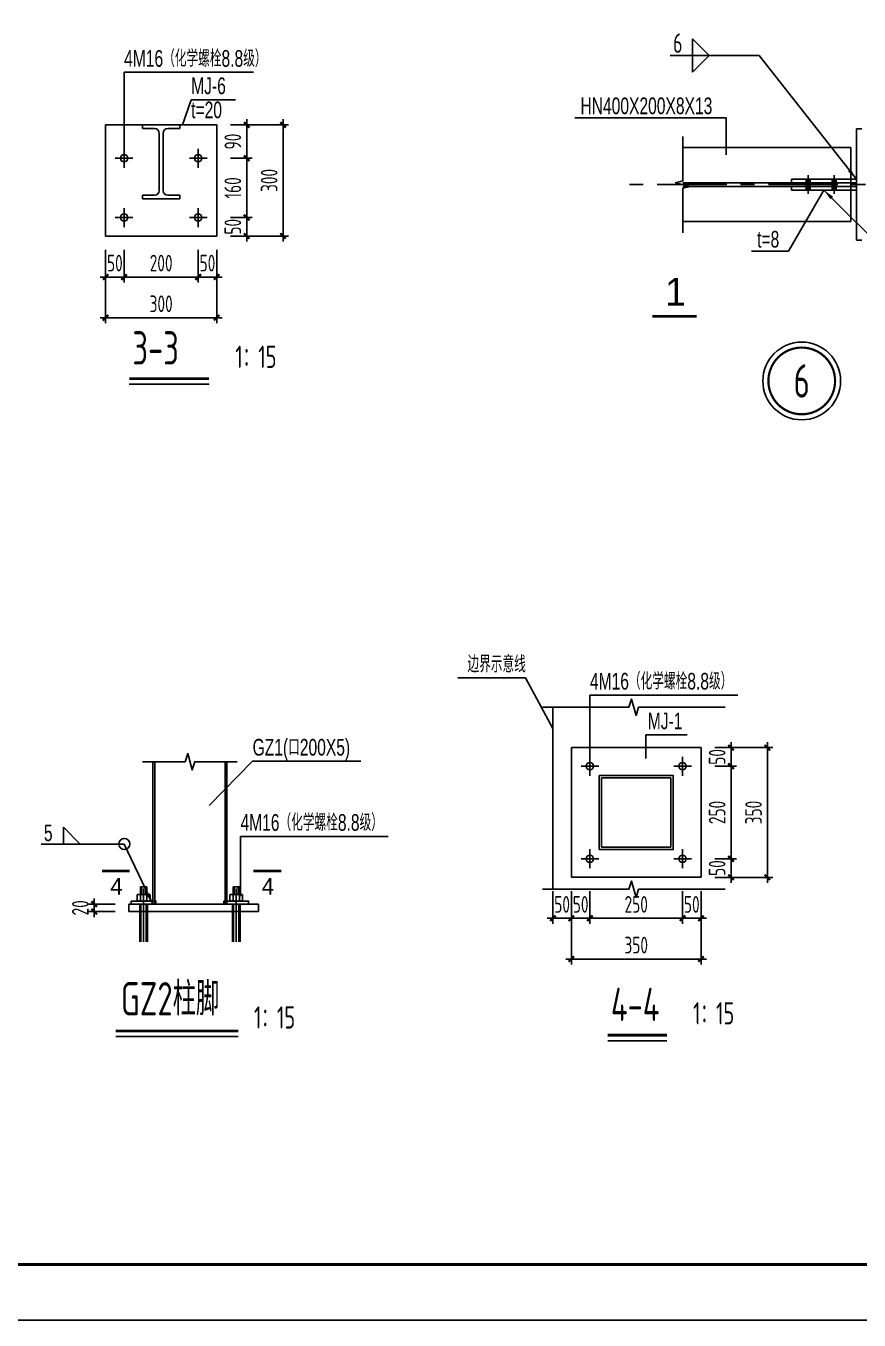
# Model space of a CAD drawing. Extents: x -803796 to -501762, y -1479216 to -846035.
# Drawn here: x -572166 to -549675, y -1479216 to -1444285 of the extents above; entities that cross this region are included whole.
import ezdxf
from ezdxf.enums import TextEntityAlignment as Align

# ---------------------------------------------------------------- set-up
doc = ezdxf.new("R2010")
doc.units = 0
doc.header["$LTSCALE"] = 1500
doc.linetypes.add('CENTER', pattern=[2, 1.25, -0.25, 0.25, -0.25])
doc.linetypes.add('DASHED', pattern=[19.05, 12.7, -6.35])
doc.layers.get('0').update_dxf_attribs({"linetype": 'CONTINUOUS'})
doc.layers.get('Defpoints').update_dxf_attribs({"linetype": 'CONTINUOUS'})
for name, color, linetype in [('AR-INT DECO', 140, 'CONTINUOUS'), ('AXIS', 253, 'CENTER'), ('AXIS_DIM', 3, 'CONTINUOUS'), ('BORDER', 7, 'CONTINUOUS'), ('C18', 4, 'CENTER'), ('DIM', 3, 'CONTINUOUS'), ('L18', 6, 'CONTINUOUS'), ('L25', 7, 'CONTINUOUS'), ('NUM', 7, 'CONTINUOUS'), ('P-WALL-ORIG', 6, 'CONTINUOUS'), ('STXT_GB_TNDSH', 6, 'DASHED'), ('STXT_GEN_PDX', 7, 'CONTINUOUS'), ('STXT_HF', 7, 'CONTINUOUS'), ('STXT_HF_TEXT', 7, 'CONTINUOUS'), ('STXT_LS_THIN', 8, 'CONTINUOUS'), ('STXT_XG_THIN', 2, 'CONTINUOUS'), ('STXT_XG_TNDSH', 6, 'DASHED'), ('TEXT', 7, 'CONTINUOUS'), ('THICK', 6, 'CONTINUOUS'), ('THIN', 7, 'CONTINUOUS')]:
    doc.layers.add(name, color=color, linetype=linetype)
doc.styles.add('TSSD_Dimension', font='Tssdeng.shx', dxfattribs={"width": 0.7, "bigfont": 'hztxt.shx'})
doc.styles.add('TSSD_Label', font='tj03-romans1.shx', dxfattribs={"width": 0.7, "bigfont": 'hztxt.shx'})
doc.styles.add('TSSD_NORM', font='tssdeng.shx', dxfattribs={"width": 0.7, "bigfont": 'hztxt.shx'})
doc.styles.add('TSSD_Num', font='tssdeng.shx', dxfattribs={"width": 0.7, "bigfont": 'hztxt.shx'})
doc.dimstyles.new('TSSD_15_150', dxfattribs={"dimtxt": 450, "dimasz": 150, "dimexe": 150, "dimexo": 375, "dimgap": 150, "dimtad": 1, "dimdec": 0, "dimlfac": 0.1, "dimzin": 0, "dimdsep": 46, "dimtxsty": 'TSSD_Dimension', "dimblk": 'ARCHTICK', "dimblk1": 'ARCHTICK', "dimblk2": 'ARCHTICK', "dimcen": 0, "dimdle": 150, "dimclrt": 7, "dimadec": 0, "dimazin": 0, "dimtfac": 1, "dimtdec": 0, "dimtix": 1, "dimtmove": 2, "dimatfit": 3, "dimfxl": 1, "dimtolj": 1, "dimtzin": 0, "dimarcsym": 0})
doc.dimstyles.new('TSSD_LEADER_STYLE_300.0', dxfattribs={"dimtxt": 0.18, "dimasz": 300, "dimexe": 0.18, "dimexo": 0.0625, "dimgap": 0.09, "dimtad": 0, "dimtih": 1, "dimtoh": 1, "dimdec": 4, "dimzin": 0, "dimdsep": 46, "dimtxsty": 'Standard', "dimcen": 0.09, "dimadec": 0, "dimazin": 0, "dimtfac": 1, "dimtdec": 4, "dimtofl": 0, "dimtmove": 0, "dimatfit": 3, "dimfxl": 1, "dimtolj": 1, "dimtzin": 0, "dimarcsym": 0})

# ---------------------------------------------------------------- blocks, each defined once
blk = doc.blocks.new('_ArchTick')
at = {"color": 0, "linetype": 'ByBlock', "const_width": 0.4}
blk.add_lwpolyline([(-0.5, -0.5), (0.5, 0.5)], dxfattribs=at)
blk = doc.blocks.new('*D884')
at = {"layer": 'Defpoints', "color": 0, "transparency": 16777216}
for p in [(-570015, -1449957), (-569515, -1449957), (-569515, -1451063)]:
    blk.add_point(p, dxfattribs=at)
at = {"layer": 'DIM', "color": 0, "lineweight": -2, "transparency": 16777216}
for p, q in [((-570015, -1450332), (-570015, -1451213)), ((-569515, -1450332), (-569515, -1451213)), ((-570015, -1451063), (-570165, -1451063)), ((-570015, -1451063), (-569515, -1451063)), ((-569515, -1451063), (-569365, -1451063))]:
    blk.add_line(p, q, dxfattribs=at)
at = {"layer": 'DIM', "color": 0, "lineweight": -2, "transparency": 16777216, "xscale": 150, "yscale": 150, "zscale": 150}
blk.add_blockref('_ArchTick', (-570015, -1451063), dxfattribs=at)
at = {"layer": 'DIM', "color": 0, "lineweight": -2, "transparency": 16777216, "xscale": 150, "yscale": 150, "zscale": 150, "rotation": 180}
blk.add_blockref('_ArchTick', (-569515, -1451063), dxfattribs=at)
at = {"layer": 'DIM', "color": 7, "transparency": 16777216, "insert": (-569765, -1450688), "char_height": 450, "attachment_point": 5, "style": 'TSSD_Dimension'}
blk.add_mtext('\\A1;50', dxfattribs=at)
blk = doc.blocks.new('*D885')
at = {"layer": 'Defpoints', "color": 0, "transparency": 16777216}
for p in [(-569515, -1449957), (-567515, -1449957), (-567515, -1451063)]:
    blk.add_point(p, dxfattribs=at)
at = {"layer": 'DIM', "color": 0, "lineweight": -2, "transparency": 16777216}
for p, q in [((-569515, -1450332), (-569515, -1451213)), ((-567515, -1450332), (-567515, -1451213)), ((-569665, -1451063), (-567365, -1451063))]:
    blk.add_line(p, q, dxfattribs=at)
at = {"layer": 'DIM', "color": 0, "lineweight": -2, "transparency": 16777216, "xscale": 150, "yscale": 150, "zscale": 150, "rotation": 180}
blk.add_blockref('_ArchTick', (-569515, -1451063), dxfattribs=at)
at = {"layer": 'DIM', "color": 0, "lineweight": -2, "transparency": 16777216, "xscale": 150, "yscale": 150, "zscale": 150}
blk.add_blockref('_ArchTick', (-567515, -1451063), dxfattribs=at)
at = {"layer": 'DIM', "color": 7, "transparency": 16777216, "insert": (-568515, -1450688), "char_height": 450, "attachment_point": 5, "style": 'TSSD_Dimension'}
blk.add_mtext('\\A1;200', dxfattribs=at)
blk = doc.blocks.new('*D886')
at = {"layer": 'Defpoints', "color": 0, "transparency": 16777216}
for p in [(-567515, -1449957), (-567015, -1449957), (-567015, -1451063)]:
    blk.add_point(p, dxfattribs=at)
at = {"layer": 'DIM', "color": 0, "lineweight": -2, "transparency": 16777216}
for p, q in [((-567515, -1450332), (-567515, -1451213)), ((-567015, -1450332), (-567015, -1451213)), ((-567515, -1451063), (-567665, -1451063)), ((-567515, -1451063), (-567015, -1451063)), ((-567015, -1451063), (-566865, -1451063))]:
    blk.add_line(p, q, dxfattribs=at)
at = {"layer": 'DIM', "color": 0, "lineweight": -2, "transparency": 16777216, "xscale": 150, "yscale": 150, "zscale": 150}
blk.add_blockref('_ArchTick', (-567515, -1451063), dxfattribs=at)
at = {"layer": 'DIM', "color": 0, "lineweight": -2, "transparency": 16777216, "xscale": 150, "yscale": 150, "zscale": 150, "rotation": 180}
blk.add_blockref('_ArchTick', (-567015, -1451063), dxfattribs=at)
at = {"layer": 'DIM', "color": 7, "transparency": 16777216, "insert": (-567265, -1450688), "char_height": 450, "attachment_point": 5, "style": 'TSSD_Dimension'}
blk.add_mtext('\\A1;50', dxfattribs=at)
blk = doc.blocks.new('*D887')
at = {"layer": 'Defpoints', "color": 0, "transparency": 16777216}
for p in [(-567015, -1449457), (-566206, -1449457), (-567015, -1449957)]:
    blk.add_point(p, dxfattribs=at)
at = {"layer": 'DIM', "color": 0, "lineweight": -2, "transparency": 16777216}
for p, q in [((-566640, -1449457), (-566056, -1449457)), ((-566206, -1449457), (-566206, -1449307)), ((-566206, -1449957), (-566206, -1449457)), ((-566640, -1449957), (-566056, -1449957)), ((-566206, -1449957), (-566206, -1450107))]:
    blk.add_line(p, q, dxfattribs=at)
at = {"layer": 'DIM', "color": 0, "lineweight": -2, "transparency": 16777216, "xscale": 150, "yscale": 150, "zscale": 150}
for p, rotation in [((-566206, -1449457), 270), ((-566206, -1449957), 90)]:
    blk.add_blockref('_ArchTick', p, dxfattribs=dict(at, rotation=rotation))
at = {"layer": 'DIM', "color": 7, "transparency": 16777216, "insert": (-566581, -1449707), "char_height": 450, "attachment_point": 5, "rotation": 90, "style": 'TSSD_Dimension'}
blk.add_mtext('\\A1;50', dxfattribs=at)
blk = doc.blocks.new('*D888')
at = {"layer": 'Defpoints', "color": 0, "transparency": 16777216}
for p in [(-567015, -1447857), (-566206, -1447857), (-567015, -1449457)]:
    blk.add_point(p, dxfattribs=at)
at = {"layer": 'DIM', "color": 0, "lineweight": -2, "transparency": 16777216}
for p, q in [((-566640, -1447857), (-566056, -1447857)), ((-566206, -1449607), (-566206, -1447707)), ((-566640, -1449457), (-566056, -1449457))]:
    blk.add_line(p, q, dxfattribs=at)
at = {"layer": 'DIM', "color": 0, "lineweight": -2, "transparency": 16777216, "xscale": 150, "yscale": 150, "zscale": 150}
for p, rotation in [((-566206, -1447857), 90), ((-566206, -1449457), 270)]:
    blk.add_blockref('_ArchTick', p, dxfattribs=dict(at, rotation=rotation))
at = {"layer": 'DIM', "color": 7, "transparency": 16777216, "insert": (-566581, -1448657), "char_height": 450, "attachment_point": 5, "rotation": 90, "style": 'TSSD_Dimension'}
blk.add_mtext('\\A1;160', dxfattribs=at)
blk = doc.blocks.new('*D889')
at = {"layer": 'Defpoints', "color": 0, "transparency": 16777216}
for p in [(-567015, -1446957), (-566206, -1446957), (-567015, -1447857)]:
    blk.add_point(p, dxfattribs=at)
at = {"layer": 'DIM', "color": 0, "lineweight": -2, "transparency": 16777216}
for p, q in [((-566206, -1448007), (-566206, -1446807)), ((-566640, -1446957), (-566056, -1446957)), ((-566640, -1447857), (-566056, -1447857))]:
    blk.add_line(p, q, dxfattribs=at)
at = {"layer": 'DIM', "color": 0, "lineweight": -2, "transparency": 16777216, "xscale": 150, "yscale": 150, "zscale": 150}
for p, rotation in [((-566206, -1446957), 90), ((-566206, -1447857), 270)]:
    blk.add_blockref('_ArchTick', p, dxfattribs=dict(at, rotation=rotation))
at = {"layer": 'DIM', "color": 7, "transparency": 16777216, "insert": (-566581, -1447407), "char_height": 450, "attachment_point": 5, "rotation": 90, "style": 'TSSD_Dimension'}
blk.add_mtext('\\A1;90', dxfattribs=at)
blk = doc.blocks.new('*D890')
at = {"layer": 'Defpoints', "color": 0, "transparency": 16777216}
for p in [(-567015, -1446957), (-567015, -1449957), (-565224, -1449957)]:
    blk.add_point(p, dxfattribs=at)
at = {"layer": 'DIM', "color": 0, "lineweight": -2, "transparency": 16777216}
for p, q in [((-565224, -1446807), (-565224, -1450107)), ((-566640, -1446957), (-565074, -1446957)), ((-566640, -1449957), (-565074, -1449957))]:
    blk.add_line(p, q, dxfattribs=at)
at = {"layer": 'DIM', "color": 0, "lineweight": -2, "transparency": 16777216, "xscale": 150, "yscale": 150, "zscale": 150}
for p, rotation in [((-565224, -1446957), 90), ((-565224, -1449957), 270)]:
    blk.add_blockref('_ArchTick', p, dxfattribs=dict(at, rotation=rotation))
at = {"layer": 'DIM', "color": 7, "transparency": 16777216, "insert": (-565599, -1448457), "char_height": 450, "attachment_point": 5, "rotation": 90, "style": 'TSSD_Dimension'}
blk.add_mtext('\\A1;300', dxfattribs=at)
blk = doc.blocks.new('*D891')
at = {"layer": 'Defpoints', "color": 0, "transparency": 16777216}
for p in [(-570015, -1449957), (-567015, -1449957), (-567015, -1452161)]:
    blk.add_point(p, dxfattribs=at)
at = {"layer": 'DIM', "color": 0, "lineweight": -2, "transparency": 16777216}
for p, q in [((-570015, -1450332), (-570015, -1452311)), ((-567015, -1450332), (-567015, -1452311)), ((-570165, -1452161), (-566865, -1452161))]:
    blk.add_line(p, q, dxfattribs=at)
at = {"layer": 'DIM', "color": 0, "lineweight": -2, "transparency": 16777216, "xscale": 150, "yscale": 150, "zscale": 150, "rotation": 180}
blk.add_blockref('_ArchTick', (-570015, -1452161), dxfattribs=at)
at = {"layer": 'DIM', "color": 0, "lineweight": -2, "transparency": 16777216, "xscale": 150, "yscale": 150, "zscale": 150}
blk.add_blockref('_ArchTick', (-567015, -1452161), dxfattribs=at)
at = {"layer": 'DIM', "color": 7, "transparency": 16777216, "insert": (-568515, -1451786), "char_height": 450, "attachment_point": 5, "style": 'TSSD_Dimension'}
blk.add_mtext('\\A1;300', dxfattribs=at)
blk = doc.blocks.new('LMM12A')
at = {"layer": 'L18'}
for p, q in [((0, 7.8), (0, -7.8)), ((9.8, 10.4), (1, 10.4)), ((9.8, 5.2), (1, 5.2)), ((10.8, 7.8), (10.8, -7.8)), ((9.8, -5.2), (1, -5.2)), ((9.8, -10.4), (1, -10.4))]:
    blk.add_line(p, q, dxfattribs=at)
for centre, radius, start, end in [((3.7, 7.8), 3.74, 136, 224), ((13.4, 0), 13.4, 157.1584, 202.8416), ((7.1, 7.8), 3.74, 316, 44), ((-2.6, 0), 13.4, 337.1584, 22.8416), ((3.7, -7.8), 3.74, 136, 224), ((7.1, -7.8), 3.74, 316, 44)]:
    blk.add_arc(centre, radius, start, end, dxfattribs=at)
blk = doc.blocks.new('A$C7B423BA9')
at = {"layer": 'C18'}
blk.add_line((115, -381), (115, 486), dxfattribs=at)
at = {"layer": 'L18'}
for p, q in [((64, 378), (64, 512)), ((167, 512), (64, 512)), ((83, 389), (83, 512)), ((148, 389), (148, 512)), ((167, 378), (167, 512)), ((52, -381), (52, 231)), ((72, -381), (72, 231)), ((159, -381), (159, 231)), ((178, -381), (178, 231))]:
    blk.add_line(p, q, dxfattribs=at)
at = {"layer": 'L25'}
blk.add_lwpolyline([(-85, 231), (315, 231), (315, 281), (-85, 281)], close=True, dxfattribs=at)
at = {"layer": 'L18', "xscale": 10, "yscale": 10, "zscale": 10, "rotation": 90}
blk.add_blockref('LMM12A', (115, 281), dxfattribs=at)
blk = doc.blocks.new('*D892')
at = {"layer": 'Defpoints', "color": 0, "transparency": 16777216}
for p in [(-557442, -1467266), (-556942, -1467266), (-556942, -1468371)]:
    blk.add_point(p, dxfattribs=at)
at = {"layer": 'DIM', "color": 0, "lineweight": -2, "transparency": 16777216}
for p, q in [((-557442, -1467641), (-557442, -1468521)), ((-556942, -1467641), (-556942, -1468521)), ((-557442, -1468371), (-557592, -1468371)), ((-557442, -1468371), (-556942, -1468371)), ((-556942, -1468371), (-556792, -1468371))]:
    blk.add_line(p, q, dxfattribs=at)
at = {"layer": 'DIM', "color": 0, "lineweight": -2, "transparency": 16777216, "xscale": 150, "yscale": 150, "zscale": 150}
blk.add_blockref('_ArchTick', (-557442, -1468371), dxfattribs=at)
at = {"layer": 'DIM', "color": 0, "lineweight": -2, "transparency": 16777216, "xscale": 150, "yscale": 150, "zscale": 150, "rotation": 180}
blk.add_blockref('_ArchTick', (-556942, -1468371), dxfattribs=at)
at = {"layer": 'DIM', "color": 7, "transparency": 16777216, "insert": (-557192, -1467996), "char_height": 450, "attachment_point": 5, "style": 'TSSD_Dimension'}
blk.add_mtext('\\A1;50', dxfattribs=at)
blk = doc.blocks.new('*D893')
at = {"layer": 'Defpoints', "color": 0, "transparency": 16777216}
for p in [(-556942, -1467266), (-554442, -1467266), (-554442, -1468371)]:
    blk.add_point(p, dxfattribs=at)
at = {"layer": 'DIM', "color": 0, "lineweight": -2, "transparency": 16777216}
for p, q in [((-556942, -1467641), (-556942, -1468521)), ((-554442, -1467641), (-554442, -1468521)), ((-557092, -1468371), (-554292, -1468371))]:
    blk.add_line(p, q, dxfattribs=at)
at = {"layer": 'DIM', "color": 0, "lineweight": -2, "transparency": 16777216, "xscale": 150, "yscale": 150, "zscale": 150, "rotation": 180}
blk.add_blockref('_ArchTick', (-556942, -1468371), dxfattribs=at)
at = {"layer": 'DIM', "color": 0, "lineweight": -2, "transparency": 16777216, "xscale": 150, "yscale": 150, "zscale": 150}
blk.add_blockref('_ArchTick', (-554442, -1468371), dxfattribs=at)
at = {"layer": 'DIM', "color": 7, "transparency": 16777216, "insert": (-555692, -1467996), "char_height": 450, "attachment_point": 5, "style": 'TSSD_Dimension'}
blk.add_mtext('\\A1;250', dxfattribs=at)
blk = doc.blocks.new('*D894')
at = {"layer": 'Defpoints', "color": 0, "transparency": 16777216}
for p in [(-554442, -1467266), (-553942, -1467266), (-553942, -1468371)]:
    blk.add_point(p, dxfattribs=at)
at = {"layer": 'DIM', "color": 0, "lineweight": -2, "transparency": 16777216}
for p, q in [((-554442, -1467641), (-554442, -1468521)), ((-553942, -1467641), (-553942, -1468521)), ((-554442, -1468371), (-554592, -1468371)), ((-554442, -1468371), (-553942, -1468371)), ((-553942, -1468371), (-553792, -1468371))]:
    blk.add_line(p, q, dxfattribs=at)
at = {"layer": 'DIM', "color": 0, "lineweight": -2, "transparency": 16777216, "xscale": 150, "yscale": 150, "zscale": 150}
blk.add_blockref('_ArchTick', (-554442, -1468371), dxfattribs=at)
at = {"layer": 'DIM', "color": 0, "lineweight": -2, "transparency": 16777216, "xscale": 150, "yscale": 150, "zscale": 150, "rotation": 180}
blk.add_blockref('_ArchTick', (-553942, -1468371), dxfattribs=at)
at = {"layer": 'DIM', "color": 7, "transparency": 16777216, "insert": (-554192, -1467996), "char_height": 450, "attachment_point": 5, "style": 'TSSD_Dimension'}
blk.add_mtext('\\A1;50', dxfattribs=at)
blk = doc.blocks.new('*D895')
at = {"layer": 'Defpoints', "color": 0, "transparency": 16777216}
for p in [(-553942, -1466766), (-553132, -1466766), (-553942, -1467266)]:
    blk.add_point(p, dxfattribs=at)
at = {"layer": 'DIM', "color": 0, "lineweight": -2, "transparency": 16777216}
for p, q in [((-553132, -1466766), (-553132, -1466616)), ((-553567, -1466766), (-552982, -1466766)), ((-553132, -1467266), (-553132, -1466766)), ((-553567, -1467266), (-552982, -1467266)), ((-553132, -1467266), (-553132, -1467416))]:
    blk.add_line(p, q, dxfattribs=at)
at = {"layer": 'DIM', "color": 0, "lineweight": -2, "transparency": 16777216, "xscale": 150, "yscale": 150, "zscale": 150}
for p, rotation in [((-553132, -1466766), 270), ((-553132, -1467266), 90)]:
    blk.add_blockref('_ArchTick', p, dxfattribs=dict(at, rotation=rotation))
at = {"layer": 'DIM', "color": 7, "transparency": 16777216, "insert": (-553507, -1467016), "char_height": 450, "attachment_point": 5, "rotation": 90, "style": 'TSSD_Dimension'}
blk.add_mtext('\\A1;50', dxfattribs=at)
blk = doc.blocks.new('*D896')
at = {"layer": 'Defpoints', "color": 0, "transparency": 16777216}
for p in [(-553942, -1464265), (-553132, -1464265), (-553942, -1466766)]:
    blk.add_point(p, dxfattribs=at)
at = {"layer": 'DIM', "color": 0, "lineweight": -2, "transparency": 16777216}
for p, q in [((-553567, -1464265), (-552982, -1464265)), ((-553132, -1466916), (-553132, -1464115)), ((-553567, -1466766), (-552982, -1466766))]:
    blk.add_line(p, q, dxfattribs=at)
at = {"layer": 'DIM', "color": 0, "lineweight": -2, "transparency": 16777216, "xscale": 150, "yscale": 150, "zscale": 150}
for p, rotation in [((-553132, -1464265), 90), ((-553132, -1466766), 270)]:
    blk.add_blockref('_ArchTick', p, dxfattribs=dict(at, rotation=rotation))
at = {"layer": 'DIM', "color": 7, "transparency": 16777216, "insert": (-553507, -1465515), "char_height": 450, "attachment_point": 5, "rotation": 90, "style": 'TSSD_Dimension'}
blk.add_mtext('\\A1;250', dxfattribs=at)
blk = doc.blocks.new('*D897')
at = {"layer": 'Defpoints', "color": 0, "transparency": 16777216}
for p in [(-553942, -1463766), (-553132, -1463766), (-553942, -1464265)]:
    blk.add_point(p, dxfattribs=at)
at = {"layer": 'DIM', "color": 0, "lineweight": -2, "transparency": 16777216}
for p, q in [((-553132, -1463766), (-553132, -1463616)), ((-553567, -1463766), (-552982, -1463766)), ((-553132, -1464265), (-553132, -1463766)), ((-553567, -1464265), (-552982, -1464265)), ((-553132, -1464265), (-553132, -1464415))]:
    blk.add_line(p, q, dxfattribs=at)
at = {"layer": 'DIM', "color": 0, "lineweight": -2, "transparency": 16777216, "xscale": 150, "yscale": 150, "zscale": 150}
for p, rotation in [((-553132, -1463766), 270), ((-553132, -1464265), 90)]:
    blk.add_blockref('_ArchTick', p, dxfattribs=dict(at, rotation=rotation))
at = {"layer": 'DIM', "color": 7, "transparency": 16777216, "insert": (-553507, -1464015), "char_height": 450, "attachment_point": 5, "rotation": 90, "style": 'TSSD_Dimension'}
blk.add_mtext('\\A1;50', dxfattribs=at)
blk = doc.blocks.new('*D898')
at = {"layer": 'Defpoints', "color": 0, "transparency": 16777216}
for p in [(-553942, -1463766), (-553942, -1467266), (-552151, -1467266)]:
    blk.add_point(p, dxfattribs=at)
at = {"layer": 'DIM', "color": 0, "lineweight": -2, "transparency": 16777216}
for p, q in [((-552151, -1463616), (-552151, -1467416)), ((-553567, -1463766), (-552001, -1463766)), ((-553567, -1467266), (-552001, -1467266))]:
    blk.add_line(p, q, dxfattribs=at)
at = {"layer": 'DIM', "color": 0, "lineweight": -2, "transparency": 16777216, "xscale": 150, "yscale": 150, "zscale": 150}
for p, rotation in [((-552151, -1463766), 90), ((-552151, -1467266), 270)]:
    blk.add_blockref('_ArchTick', p, dxfattribs=dict(at, rotation=rotation))
at = {"layer": 'DIM', "color": 7, "transparency": 16777216, "insert": (-552526, -1465516), "char_height": 450, "attachment_point": 5, "rotation": 90, "style": 'TSSD_Dimension'}
blk.add_mtext('\\A1;350', dxfattribs=at)
blk = doc.blocks.new('*D899')
at = {"layer": 'Defpoints', "color": 0, "transparency": 16777216}
for p in [(-557442, -1467266), (-553942, -1467266), (-553942, -1469470)]:
    blk.add_point(p, dxfattribs=at)
at = {"layer": 'DIM', "color": 0, "lineweight": -2, "transparency": 16777216}
for p, q in [((-557442, -1467641), (-557442, -1469620)), ((-553942, -1467641), (-553942, -1469620)), ((-557592, -1469470), (-553792, -1469470))]:
    blk.add_line(p, q, dxfattribs=at)
at = {"layer": 'DIM', "color": 0, "lineweight": -2, "transparency": 16777216, "xscale": 150, "yscale": 150, "zscale": 150, "rotation": 180}
blk.add_blockref('_ArchTick', (-557442, -1469470), dxfattribs=at)
at = {"layer": 'DIM', "color": 0, "lineweight": -2, "transparency": 16777216, "xscale": 150, "yscale": 150, "zscale": 150}
blk.add_blockref('_ArchTick', (-553942, -1469470), dxfattribs=at)
at = {"layer": 'DIM', "color": 7, "transparency": 16777216, "insert": (-555692, -1469095), "char_height": 450, "attachment_point": 5, "style": 'TSSD_Dimension'}
blk.add_mtext('\\A1;350', dxfattribs=at)
blk = doc.blocks.new('_WELD003')
at = {"color": 0, "linetype": 'ByBlock'}
blk.add_circle((0, 0), 0.5, dxfattribs=at)
blk = doc.blocks.new('_WELD004')
at = {"color": 0, "linetype": 'ByBlock'}
for p, q in [((0, 1), (1, 0)), ((0, 0), (0, 1))]:
    blk.add_line(p, q, dxfattribs=at)
blk = doc.blocks.new('*D900')
at = {"layer": 'Defpoints', "color": 0, "transparency": 16777216}
for p in [(-569385, -1467989), (-570321, -1468189), (-569385, -1468189)]:
    blk.add_point(p, dxfattribs=at)
at = {"layer": 'DIM', "color": 0, "lineweight": -2, "transparency": 16777216}
for p, q in [((-569760, -1467989), (-570471, -1467989)), ((-570321, -1467989), (-570321, -1467839)), ((-570321, -1467989), (-570321, -1468189)), ((-569760, -1468189), (-570471, -1468189)), ((-570321, -1468189), (-570321, -1468339))]:
    blk.add_line(p, q, dxfattribs=at)
at = {"layer": 'DIM', "color": 0, "lineweight": -2, "transparency": 16777216, "xscale": 150, "yscale": 150, "zscale": 150}
for p, rotation in [((-570321, -1467989), 270), ((-570321, -1468189), 90)]:
    blk.add_blockref('_ArchTick', p, dxfattribs=dict(at, rotation=rotation))
at = {"layer": 'DIM', "color": 7, "transparency": 16777216, "insert": (-570696, -1468089), "char_height": 450, "attachment_point": 5, "rotation": 90, "style": 'TSSD_Dimension'}
blk.add_mtext('\\A1;20', dxfattribs=at)
blk = doc.blocks.new('*D901')
at = {"layer": 'Defpoints', "color": 0, "transparency": 16777216}
for p in [(-557942, -1467266), (-557442, -1467266), (-557942, -1468371)]:
    blk.add_point(p, dxfattribs=at)
at = {"layer": 'DIM', "color": 0, "lineweight": -2, "transparency": 16777216}
for p, q in [((-557942, -1467641), (-557942, -1468521)), ((-557442, -1467641), (-557442, -1468521)), ((-557942, -1468371), (-558092, -1468371)), ((-557442, -1468371), (-557942, -1468371)), ((-557442, -1468371), (-557292, -1468371))]:
    blk.add_line(p, q, dxfattribs=at)
at = {"layer": 'DIM', "color": 0, "lineweight": -2, "transparency": 16777216, "xscale": 150, "yscale": 150, "zscale": 150}
blk.add_blockref('_ArchTick', (-557942, -1468371), dxfattribs=at)
at = {"layer": 'DIM', "color": 0, "lineweight": -2, "transparency": 16777216, "xscale": 150, "yscale": 150, "zscale": 150, "rotation": 180}
blk.add_blockref('_ArchTick', (-557442, -1468371), dxfattribs=at)
at = {"layer": 'DIM', "color": 7, "transparency": 16777216, "insert": (-557692, -1467996), "char_height": 450, "attachment_point": 5, "style": 'TSSD_Dimension'}
blk.add_mtext('\\A1;50', dxfattribs=at)
blk = doc.blocks.new('ts_idx2')
at = {"color": 0, "linetype": 'ByBlock', "lineweight": -2, "const_width": 0.0333}
blk.add_lwpolyline([(-0.5, 0, 1), (0.5, 0, 1)], format="xyb", close=True, dxfattribs=at)
at = {"color": 0, "linetype": 'ByBlock', "lineweight": -2}
blk.add_circle((0, 0), 0.583, dxfattribs=at)
at = {"color": 0, "linetype": 'ByBlock', "lineweight": -2, "style": 'TSSD_Num', "width": 0.7}
blk.add_attdef('A', text='', height=0.5, dxfattribs=at).set_placement((0, 0), align=Align.MIDDLE_CENTER)

msp = doc.modelspace()

# ---------------------------------------------------------------- linework, layer by layer
for p, q in [((-570014.7, -1449957.1, -9.3), (-570014.7, -1446957.1, -9.3)), ((-570014.7, -1446957.1, -9.3), (-567014.7, -1446957.1, -9.3)), ((-567014.7, -1446957.1, -9.3), (-567014.7, -1449957.1, -9.3)), ((-569753.8, -1447857.1, -9.3), (-569275.6, -1447857.1, -9.3)), ((-569514.7, -1448113.6, -9.3), (-569514.7, -1447600.6, -9.3)), ((-567753.8, -1447857.1, -9.3), (-567275.6, -1447857.1, -9.3)), ((-567514.7, -1448113.6, -9.3), (-567514.7, -1447600.6, -9.3)), ((-569514.7, -1449713.6, -9.3), (-569514.7, -1449200.6, -9.3)), ((-567514.7, -1449713.6, -9.3), (-567514.7, -1449200.6, -9.3)), ((-569753.8, -1449457.1, -9.3), (-569275.6, -1449457.1, -9.3)), ((-567753.8, -1449457.1, -9.3), (-567275.6, -1449457.1, -9.3)), ((-567014.7, -1449957.1, -9.3), (-570014.7, -1449957.1, -9.3)), ((-557441.6, -1467265.6, -12.4), (-557441.6, -1463765.6, -12.4)), ((-557441.6, -1463765.6, -12.4), (-553941.6, -1463765.6, -12.4)), ((-553941.6, -1463765.6, -12.4), (-553941.6, -1467265.6, -12.4)), ((-568739.1, -1464146.4, -12.4), (-568739.1, -1467989.2, -12.4)), ((-568689.1, -1464146.4, -12.4), (-568689.1, -1467989.2, -12.4)), ((-566789.1, -1464146.4, -12.4), (-566789.1, -1467989.2, -12.4)), ((-566739.1, -1464146.4, -12.4), (-566739.1, -1467989.2, -12.4)), ((-557180.7, -1464265.6, -12.4), (-556702.5, -1464265.6, -12.4)), ((-556941.6, -1464522.2, -12.4), (-556941.6, -1464009.1, -12.4)), ((-554680.7, -1464265.6, -12.4), (-554202.5, -1464265.6, -12.4)), ((-554441.6, -1464522.2, -12.4), (-554441.6, -1464009.1, -12.4)), ((-556941.6, -1467022.2, -12.4), (-556941.6, -1466509.1, -12.4)), ((-554441.6, -1467022.2, -12.4), (-554441.6, -1466509.1, -12.4)), ((-557180.7, -1466765.6, -12.4), (-556702.5, -1466765.6, -12.4)), ((-554680.7, -1466765.6, -12.4), (-554202.5, -1466765.6, -12.4)), ((-553941.6, -1467265.6, -12.4), (-557441.6, -1467265.6, -12.4)), ((-569385, -1467989.2, -12.4), (-565885, -1467989.2, -12.4)), ((-569385, -1467989.2, -12.4), (-569385, -1468189.2, -12.4)), ((-568885, -1467989.2, -12.4), (-568885, -1468189.2, -12.4)), ((-566885, -1467989.2, -12.4), (-565885, -1467989.2, -12.4)), ((-566385, -1467989.2, -12.4), (-566385, -1468189.2, -12.4)), ((-565885, -1467989.2, -12.4), (-565885, -1468189.2, -12.4)), ((-569385, -1468189.2, -12.4), (-565885, -1468189.2, -12.4))]:
    msp.add_line(p, q)
at = {"elevation": -12.4}
for points in [[(-556691.6, -1464515.6), (-554691.6, -1464515.6), (-554691.6, -1466515.6), (-556691.6, -1466515.6)], [(-556625, -1464582.3), (-554758.3, -1464582.3), (-554758.3, -1466449), (-556625, -1466449)]]:
    msp.add_lwpolyline(points, close=True, dxfattribs=at)
for centre in [(-569514.7, -1447857.1, -9.3), (-567514.7, -1447857.1, -9.3), (-569514.7, -1449457.1, -9.3), (-567514.7, -1449457.1, -9.3), (-556941.6, -1464265.6, -12.4), (-554441.6, -1464265.6, -12.4), (-556941.6, -1466765.6, -12.4), (-554441.6, -1466765.6, -12.4)]:
    msp.add_circle(centre, 100)
at = {"layer": 'AR-INT DECO'}
for p, q in [((-552371.2, -1445087.9), (-554771.2, -1445087.9)), ((-553260.3, -1446768), (-557346.9, -1446768)), ((-553260.3, -1447768), (-553260.3, -1446768)), ((-550625.3, -1448718), (-551577.9, -1450368)), ((-551577.9, -1450368), (-552577.9, -1450368))]:
    msp.add_line(p, q, dxfattribs=at)
at = {"layer": 'AXIS'}
for p, q in [((-544250.3, -1448568), (-556030.3, -1448568)), ((-551050.3, -1448818), (-551050.3, -1448318)), ((-550350.3, -1448818), (-550350.3, -1448318))]:
    msp.add_line(p, q, dxfattribs=at)
at = {"layer": 'BORDER', "elevation": -3.1}
msp.add_lwpolyline([(-590861.8, -1479216.4), (-590861.8, -1416216.4), (-501761.8, -1416216.4), (-501761.8, -1479216.4)], close=True, dxfattribs=at)
at = {"layer": 'BORDER', "const_width": 75, "elevation": -3.1}
msp.add_lwpolyline([(-587111.8, -1477716.4), (-587111.8, -1417716.4), (-503261.8, -1417716.4), (-503261.8, -1477716.4)], close=True, dxfattribs=at)
at = {"layer": 'NUM', "const_width": 75}
for points, elevation in [([(-569374.7, -1453807.9), (-567218.9, -1453807.9)], -12.4), ([(-569741.2, -1471415.6), (-566432.3, -1471415.6)], -24.8), ([(-556458.2, -1471526.8), (-554862.4, -1471526.8)], -15.5)]:
    msp.add_lwpolyline(points, dxfattribs=dict(at, elevation=elevation))
at = {"layer": 'NUM'}
for points, elevation in [([(-569374.7, -1453957.9), (-567218.9, -1453957.9)], -12.4), ([(-569741.2, -1471565.6), (-566432.3, -1471565.6)], -24.8), ([(-556458.2, -1471676.8), (-554862.4, -1471676.8)], -15.5)]:
    msp.add_lwpolyline(points, dxfattribs=dict(at, elevation=elevation))
at = {"layer": 'P-WALL-ORIG', "color": 1, "elevation": -12.4}
for points in [[(-557941.6, -1463247), (-558681.5, -1461885.3), (-560505.2, -1461885.3)], [(-557941.6, -1462674.7), (-557941.6, -1467586.1)]]:
    msp.add_lwpolyline(points, dxfattribs=at)
at = {"layer": 'STXT_GB_TNDSH'}
for p, q in [((-551500.3, -1448418), (-549750.3, -1448418)), ((-551500.3, -1448418), (-551500.3, -1448518)), ((-549750.3, -1448518), (-551500.3, -1448518)), ((-549750.3, -1448493), (-549750.3, -1448343)), ((-549750.3, -1448618), (-551500.3, -1448618)), ((-551500.3, -1448718), (-551500.3, -1448618)), ((-551500.3, -1448718), (-549750.3, -1448718)), ((-549750.3, -1448643), (-549750.3, -1448793))]:
    msp.add_line(p, q, dxfattribs=at)
at = {"layer": 'STXT_GEN_PDX'}
msp.add_lwpolyline([(-554430.3, -1447268), (-554430.3, -1448468), (-554630.3, -1448518), (-554230.3, -1448618), (-554430.3, -1448668), (-554430.3, -1449868)], dxfattribs=at)
at = {"layer": 'STXT_HF'}
msp.add_line((-569509.6, -1466366.2, -12.4), (-571754.2, -1466366.2, -12.4), dxfattribs=at)
at = {"layer": 'STXT_LS_THIN', "const_width": 150}
for points in [[(-551050.3, -1448418), (-551050.3, -1448718)], [(-550350.3, -1448418), (-550350.3, -1448718)]]:
    msp.add_lwpolyline(points, dxfattribs=at)
at = {"layer": 'STXT_XG_THIN'}
for p, q in [((-569014.7, -1446957.1, -9.3), (-568014.7, -1446957.1, -9.3)), ((-569014.7, -1446957.1, -9.3), (-569014.7, -1447057.1, -9.3)), ((-568694.7, -1447057.1, -9.3), (-569014.7, -1447057.1, -9.3)), ((-568564.7, -1448727.1, -9.3), (-568564.7, -1447187.1, -9.3)), ((-568464.7, -1448727.1, -9.3), (-568464.7, -1447187.1, -9.3)), ((-568334.7, -1447057.1, -9.3), (-568014.7, -1447057.1, -9.3)), ((-568014.7, -1446957.1, -9.3), (-568014.7, -1447057.1, -9.3)), ((-549750.3, -1447068), (-549750.3, -1450068)), ((-549750.3, -1447068), (-549600.3, -1447068)), ((-549900.3, -1447568), (-554430.3, -1447568)), ((-549900.3, -1447568), (-549900.3, -1449568)), ((-569014.7, -1448957.1, -9.3), (-569014.7, -1448857.1, -9.3)), ((-568694.7, -1448857.1, -9.3), (-569014.7, -1448857.1, -9.3)), ((-568334.7, -1448857.1, -9.3), (-568014.7, -1448857.1, -9.3)), ((-568014.7, -1448957.1, -9.3), (-568014.7, -1448857.1, -9.3)), ((-569014.7, -1448957.1, -9.3), (-568014.7, -1448957.1, -9.3)), ((-549900.3, -1449568), (-554430.3, -1449568)), ((-549750.3, -1450068), (-549600.3, -1450068))]:
    msp.add_line(p, q, dxfattribs=at)
for centre, start, end in [((-568694.7, -1447187.1, -9.3), 0, 90), ((-568334.7, -1447187.1, -9.3), 90, 180), ((-568694.7, -1448727.1, -9.3), 270, 0), ((-568334.7, -1448727.1, -9.3), 180, 270)]:
    msp.add_arc(centre, 130, start, end, dxfattribs=at)
at = {"layer": 'STXT_XG_TNDSH'}
for p, q in [((-549900.3, -1448518), (-554430.3, -1448518)), ((-549900.3, -1448518), (-549900.3, -1448618)), ((-549900.3, -1448618), (-554430.3, -1448618))]:
    msp.add_line(p, q, dxfattribs=at)
at = {"layer": 'TEXT'}
for p, q in [((-569514.7, -1447757.1, -9.3), (-569514.7, -1445538.4, -9.3)), ((-569514.7, -1445538.4, -9.3), (-566025.9, -1445538.4, -9.3)), ((-567934.7, -1446957.1, -9.3), (-567704.4, -1446277.7, -9.3)), ((-567704.4, -1446277.7, -9.3), (-566504.4, -1446277.7, -9.3)), ((-556941.6, -1464165.6, -12.4), (-556941.6, -1462347, -12.4)), ((-556941.6, -1462347, -12.4), (-552952.8, -1462347, -12.4)), ((-555434.1, -1464061.3, -12.4), (-555434.1, -1463418.9, -12.4)), ((-555434.1, -1463418.9, -12.4), (-554314.8, -1463418.9, -12.4)), ((-567218.7, -1465328.6, -12.4), (-566046.4, -1464129.5, -12.4)), ((-566046.4, -1464129.5, -12.4), (-563121.4, -1464129.5, -12.4)), ((-566373.4, -1467770, -12.4), (-566373.4, -1466160.2, -12.4)), ((-566373.4, -1466160.2, -12.4), (-562384.5, -1466160.2, -12.4))]:
    msp.add_line(p, q, dxfattribs=at)
at = {"layer": 'THICK', "const_width": 75}
msp.add_lwpolyline([(-554059.1, -1452123.4), (-555259.1, -1452123.4)], dxfattribs=at)
at = {"layer": 'THICK', "const_width": 75, "elevation": -12.4}
for points in [[(-569363.6, -1467092.8), (-570113.6, -1467092.8)], [(-566024.9, -1467092.8), (-565274.9, -1467092.8)]]:
    msp.add_lwpolyline(points, dxfattribs=at)
at = {"layer": 'THIN', "color": 5, "elevation": -12.4}
for points in [[(-553292.5, -1462674.7), (-555627.1, -1462674.7), (-555697.1, -1462894.7), (-555817.1, -1462454.7), (-555887.1, -1462674.7), (-558221.6, -1462674.7)], [(-553292.5, -1467586.1), (-555627.1, -1467586.1), (-555697.1, -1467806.1), (-555817.1, -1467366.1), (-555887.1, -1467586.1), (-558221.6, -1467586.1)]]:
    msp.add_lwpolyline(points, dxfattribs=at)
at = {"layer": 'THIN', "elevation": -9.3}
msp.add_lwpolyline([(-569019.1, -1464146.4), (-567869.1, -1464146.4), (-567799.1, -1463926.4), (-567679.1, -1464366.4), (-567609.1, -1464146.4), (-566459.1, -1464146.4)], dxfattribs=at)

# ---------------------------------------------------------------- block references
at = {"xscale": -1.666666666744275, "yscale": 1.666666666686069, "zscale": 1.666666666666666}
for p in [(-568796.6, -1468373.8, -12.4), (-566296.6, -1468373.8, -12.4)]:
    msp.add_blockref('A$C7B423BA9', p, dxfattribs=at)
at = {"layer": 'AR-INT DECO', "xscale": 450, "yscale": 450, "zscale": 450}
msp.add_blockref('_WELD004', (-554171.2, -1445087.9), dxfattribs=at)
at = {"layer": 'AR-INT DECO', "xscale": -450, "yscale": 449.9999999999998, "zscale": 450, "rotation": 180}
msp.add_blockref('_WELD004', (-554171.2, -1445087.9), dxfattribs=at)
at = {"layer": 'AXIS_DIM'}
ref = msp.add_blockref('ts_idx2', (-551223.9, -1453868), dxfattribs=dict(at, xscale=1800, yscale=1800, zscale=1800))
ref.add_attrib('1', '6', dxfattribs={"height": 900, "style": 'TSSD_Num', "width": 0.7}).set_placement((-551223.9, -1453868), align=Align.MIDDLE_CENTER)
at = {"layer": 'STXT_HF'}
for name, p, xscale, yscale, zscale in [('_WELD004', (-571154.2, -1466366.2, -12.4), 450, 450, 450), ('_WELD003', (-569509.6, -1466366.2, -12.4), 300, 300, 300)]:
    msp.add_blockref(name, p, dxfattribs=dict(at, xscale=xscale, yscale=yscale, zscale=zscale))

# ---------------------------------------------------------------- texts
at = {"layer": 'AR-INT DECO', "width": 0.7}
for s, height, style, p in [('6', 525, 'TSSD_Dimension', (-554696.2, -1445012.9)), ('HN400X200X8X13', 450, 'TSSD_Label', (-557196.9, -1446668)), ('t=8', 450, 'TSSD_Label', (-552427.9, -1450268))]:
    msp.add_text(s, height=height, dxfattribs=dict(at, style=style)).set_placement(p)
at = {"layer": 'NUM', "style": 'TSSD_NORM', "width": 0.7}
for s, height, p in [('3-3', 900, (-569291.7, -1453697.1, -12.4)), (' 1：15', 600, (-566768.9, -1453697.1, -12.4)), ('GZ2柱脚', 900, (-569600.9, -1471264, -24.8)), ('4-4', 900, (-556375.1, -1471416.1, -15.5)), (' 1：15', 600, (-566265.2, -1471526.8, -15.5)), (' 1：15', 600, (-554412.4, -1471416.1, -15.5))]:
    msp.add_text(s, height=height, dxfattribs=at).set_placement(p, align=Align.BOTTOM_LEFT)
at = {"layer": 'P-WALL-ORIG', "color": 1, "style": 'TSSD_Label', "width": 0.7}
msp.add_text('边界示意线', height=450, dxfattribs=at).set_placement((-560246.6, -1461735.3, -12.4))
at = {"layer": 'STXT_HF_TEXT', "style": 'TSSD_Label', "width": 0.7}
msp.add_text('5', height=450, dxfattribs=at).set_placement((-571679.2, -1466291.2, -12.4))
at = {"layer": 'TEXT', "style": 'TSSD_Label', "width": 0.7}
for s, p in [('4M16（化学螺栓8.8级）', (-569514.7, -1445388.4, -9.3)), ('MJ-6', (-567704.4, -1446127.7, -9.3)), ('t=20', (-567704.4, -1446777.4, -9.3)), ('4M16（化学螺栓8.8级）', (-556941.6, -1462197, -12.4)), ('MJ-1', (-555379.8, -1463268.9, -12.4)), ('GZ1(口200X5)', (-566046.4, -1463979.5, -12.4)), ('4M16（化学螺栓8.8级）', (-566373.4, -1466010.2, -12.4))]:
    msp.add_text(s, height=450, dxfattribs=at).set_placement(p)
at = {"layer": 'THICK', "style": 'TSSD_Label'}
for s, height, p in [('1', 750, (-554909.1, -1451835.9)), ('4', 450, (-569888.6, -1467730.3, -12.4)), ('4', 450, (-565799.9, -1467730.3, -12.4))]:
    msp.add_text(s, height=height, dxfattribs=at).set_placement(p)

# ---------------------------------------------------------------- dimensions: what is measured, and where the dimension line sits
at = {"layer": 'DIM'}
for base, p1, p2, angle, picture, middle in [((-566205.5, -1446957.1, -9.3), (-567014.7, -1447856.5, -9.3), (-567014.7, -1446957.1, -9.3), 90, '*D889', (-566580.5, -1447406.8, -9.3)), ((-565224.5, -1449957.1, -9.3), (-567014.7, -1446957.1, -9.3), (-567014.7, -1449957.1, -9.3), 90, '*D890', (-565599.5, -1448457.1, -9.3)), ((-566205.5, -1447856.5, -9.3), (-567014.7, -1449457.1, -9.3), (-567014.7, -1447856.5, -9.3), 90, '*D888', (-566580.5, -1448656.8, -9.3)), ((-566205.5, -1449457.1, -9.3), (-567014.7, -1449957.1, -9.3), (-567014.7, -1449457.1, -9.3), 90, '*D887', (-566580.5, -1449707.1, -9.3)), ((-553132.4, -1463765.6, -12.4), (-553941.6, -1464265.1, -12.4), (-553941.6, -1463765.6, -12.4), 90, '*D897', (-553507.4, -1464015.4, -12.4)), ((-552151.4, -1467265.6, -12.4), (-553941.6, -1463765.6, -12.4), (-553941.6, -1467265.6, -12.4), 90, '*D898', (-552526.4, -1465515.6, -12.4)), ((-553132.4, -1464265.1, -12.4), (-553941.6, -1466765.6, -12.4), (-553941.6, -1464265.1, -12.4), 90, '*D896', (-553507.4, -1465515.4, -12.4)), ((-553132.4, -1466765.6, -12.4), (-553941.6, -1467265.6, -12.4), (-553941.6, -1466765.6, -12.4), 90, '*D895', (-553507.4, -1467015.6, -12.4)), ((-557941.6, -1468371.2, -12.4), (-557441.6, -1467265.6, -12.4), (-557941.6, -1467265.6, -12.4), 180, '*D901', (-557691.6, -1467996.2, -12.4)), ((-570320.6, -1468189.2, -12.4), (-569385, -1467989.2, -12.4), (-569385, -1468189.2, -12.4), 90, '*D900', (-570695.6, -1468089.2, -12.4))]:
    dim = msp.add_linear_dim(base=base, p1=p1, p2=p2, angle=angle, dimstyle='TSSD_15_150', dxfattribs=at)
    dim.commit()
    dim.dimension.update_dxf_attribs({"geometry": picture, "text_midpoint": middle})
for base, p1, p2, picture, middle in [((-569514.7, -1451062.7, -9.3), (-570014.7, -1449957.1, -9.3), (-569514.7, -1449957.1, -9.3), '*D884', (-569764.7, -1450687.7, -9.3)), ((-567014.7, -1452161.5, -9.3), (-570014.7, -1449957.1, -9.3), (-567014.7, -1449957.1, -9.3), '*D891', (-568514.7, -1451786.5, -9.3)), ((-567514.7, -1451062.7, -9.3), (-569514.7, -1449957.1, -9.3), (-567514.7, -1449957.1, -9.3), '*D885', (-568514.7, -1450687.7, -9.3)), ((-567014.7, -1451062.7, -9.3), (-567514.7, -1449957.1, -9.3), (-567014.7, -1449957.1, -9.3), '*D886', (-567264.7, -1450687.7, -9.3)), ((-556941.6, -1468371.2, -12.4), (-557441.6, -1467265.6, -12.4), (-556941.6, -1467265.6, -12.4), '*D892', (-557191.6, -1467996.2, -12.4)), ((-553941.6, -1469470.1, -12.4), (-557441.6, -1467265.6, -12.4), (-553941.6, -1467265.6, -12.4), '*D899', (-555691.6, -1469095.1, -12.4)), ((-554441.6, -1468371.2, -12.4), (-556941.6, -1467265.6, -12.4), (-554441.6, -1467265.6, -12.4), '*D893', (-555691.6, -1467996.2, -12.4)), ((-553941.6, -1468371.2, -12.4), (-554441.6, -1467265.6, -12.4), (-553941.6, -1467265.6, -12.4), '*D894', (-554191.6, -1467996.2, -12.4))]:
    dim = msp.add_linear_dim(base=base, p1=p1, p2=p2, dimstyle='TSSD_15_150', dxfattribs=at)
    dim.commit()
    dim.dimension.update_dxf_attribs({"geometry": picture, "text_midpoint": middle})

# ---------------------------------------------------------------- leaders
at = {"layer": 'AR-INT DECO'}
for points in [[(-549750.3, -1448418), (-552371.2, -1445087.9)], [(-550625.3, -1448718), (-547400.3, -1451943)]]:
    msp.add_leader(points, dimstyle='TSSD_LEADER_STYLE_300.0', dxfattribs=at)
at = {"layer": 'STXT_HF'}
msp.add_leader([(-568739.1, -1467989.2, -12.4), (-569509.6, -1466366.2, -12.4)], dimstyle='TSSD_LEADER_STYLE_300.0', dxfattribs=at)

doc.saveas('drawing.dxf')
